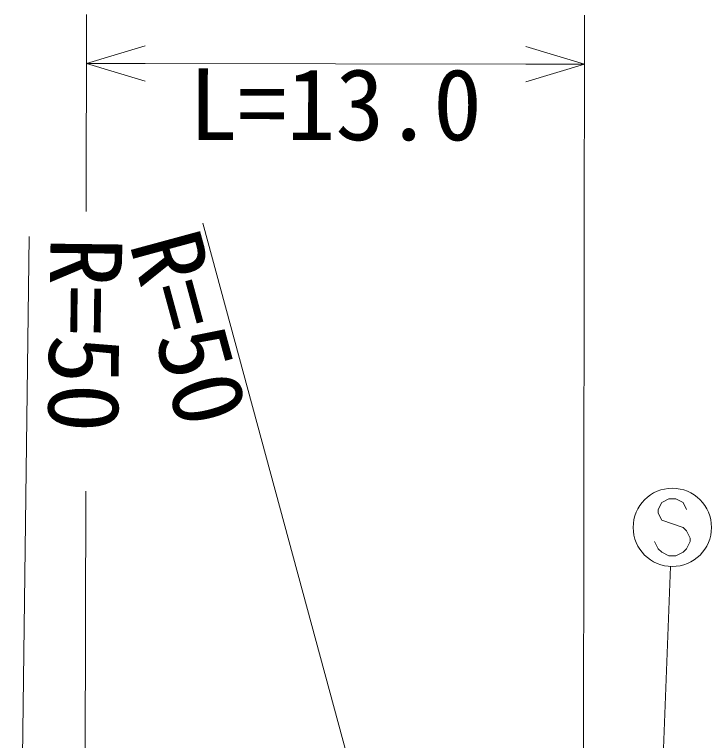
# Model space of a CAD drawing. Units: millimetres, scale not verified. Extents: x 40000 to 680000, y 20000 to 380000.
# Drawn here: x 176462 to 194263, y 311259 to 329808 of the extents above; entities that cross this region are included whole.
import ezdxf
from ezdxf.enums import TextEntityAlignment as Align

# ---------------------------------------------------------------- set-up
doc = ezdxf.new("R2010")
doc.units = ezdxf.units.MM
doc.header["$LTSCALE"] = 1000
for name, color, linetype, lineweight in [('M-BMK-SRVR', 3, 'Continuous', 13), ('M-STR-HTXT', 7, 'Continuous', 13), ('M-STR-STRC', 7, 'Continuous', 13)]:
    doc.layers.add(name, color=color, linetype=linetype, lineweight=lineweight)
doc.styles.add('ＭＳ ゴシック', font='')
doc.styles.get('ＭＳ ゴシック').set_extended_font_data('MS Gothic')

msp = doc.modelspace()

# ---------------------------------------------------------------- linework, layer by layer
at = {"layer": 'M-BMK-SRVR'}
for p, q in [((181268, 324473), (189007, 295972)), ((176462, 294624), (176834, 324135))]:
    msp.add_line(p, q, dxfattribs=at)
at = {"layer": 'M-STR-HTXT'}
for p, q in [((178294, 324775), (178303, 329808)), ((191023, 329789), (190974, 300085)), ((178301, 328558), (179802, 329006)), ((191021, 328539), (189522, 328991)), ((178301, 328558), (191021, 328539)), ((178301, 328558), (179801, 328556)), ((178301, 328558), (179800, 328106)), ((191021, 328539), (189521, 328541)), ((191021, 328539), (189521, 328091)), ((178246, 298190), (178281, 317626))]:
    msp.add_line(p, q, dxfattribs=at)
at = {"layer": 'M-STR-STRC'}
for p, q in [((193173, 317431), (192991, 317340)), ((193354, 317431), (193173, 317431)), ((193536, 317340), (193354, 317431)), ((192991, 317340), (192900, 317158)), ((193627, 317158), (193536, 317340)), ((192900, 317158), (192900, 317067)), ((192900, 317067), (192991, 316885)), ((192991, 316885), (193536, 316704)), ((193536, 316704), (193627, 316613)), ((193627, 316613), (193718, 316431)), ((192900, 316158), (192809, 316340)), ((193718, 316340), (193627, 316158)), ((193718, 316431), (193718, 316340)), ((192991, 316067), (192900, 316158)), ((193627, 316158), (193536, 316067)), ((193173, 315976), (192991, 316067)), ((193354, 315976), (193173, 315976)), ((193536, 316067), (193354, 315976)), ((192592, 299262), (193219, 315705))]:
    msp.add_line(p, q, dxfattribs=at)
msp.add_circle((193263, 316704), 1000, dxfattribs=at)

# ---------------------------------------------------------------- texts
at = {"layer": 'M-BMK-SRVR', "style": 'ＭＳ ゴシック'}
for rotation, p in [(285.191, (178856, 323818)), (269.278, (176834, 324135))]:
    msp.add_text('R=50', height=1833, rotation=rotation, dxfattribs=at).set_placement(p, align=Align.BOTTOM_LEFT)
at = {"layer": 'M-STR-HTXT', "style": 'ＭＳ ゴシック'}
msp.add_text('L=13.0', height=1833, rotation=359.914, dxfattribs=at).set_placement((184658, 326048), align=Align.BOTTOM_CENTER)

doc.saveas('drawing.dxf')
